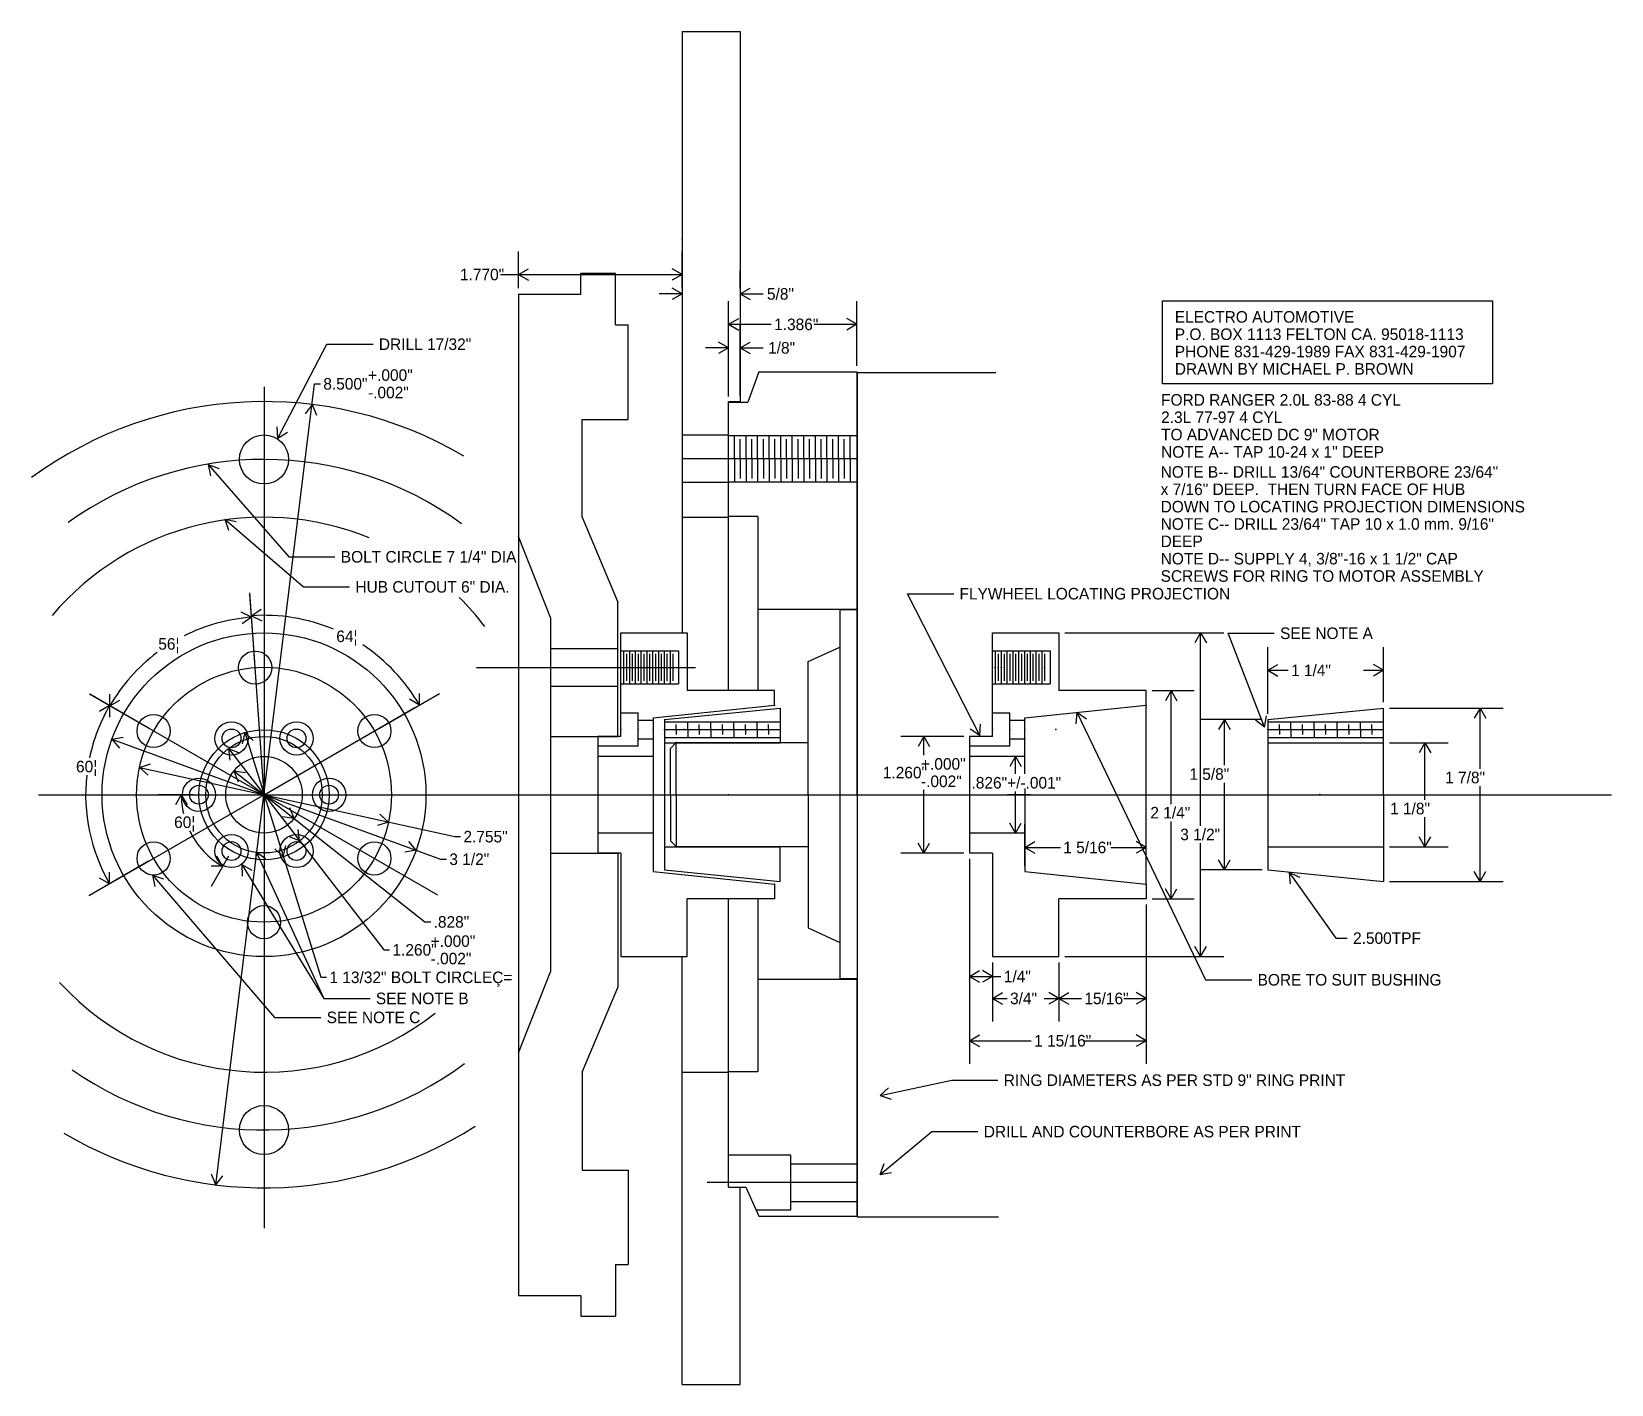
# Model space of a CAD drawing. Extents: x 2.1 to 19.2, y 1.1 to 15.7.
import ezdxf

# ---------------------------------------------------------------- set-up
doc = ezdxf.new("R2010")
doc.units = 0

msp = doc.modelspace()

# ---------------------------------------------------------------- linework, layer by layer
at = {"layer": 'ADV9', "color": 7, "linetype": 'CONTINUOUS'}
for p, q in [((11.05695, 7.460319), (11.05695, 12.025319)), ((11.05695, 12.025319), (12.555082, 12.025319)), ((11.05695, 12.025319), (11.05695, 7.460319)), ((11.05695, 9.460314), (10.870273, 9.460314)), ((10.870273, 9.460314), (10.870273, 5.469839)), ((10.528273, 8.900319), (10.870273, 9.054797)), ((10.528273, 7.460319), (10.528273, 8.900319)), ((9.040273, 7.960249), (9.100261, 8.024028)), ((9.040273, 7.460319), (9.040273, 7.960249)), ((9.100261, 8.024028), (10.528273, 8.024028)), ((9.100261, 7.461528), (9.100261, 8.024028)), ((9.040273, 7.460319), (9.040273, 6.960319)), ((9.100261, 7.461528), (9.100261, 6.899028)), ((10.528273, 7.460319), (10.528273, 6.020319)), ((11.05695, 7.460319), (11.05695, 2.895319)), ((9.100261, 6.899028), (9.040273, 6.960319)), ((9.100261, 6.899028), (10.528273, 6.899028)), ((10.528273, 6.020319), (10.870273, 5.864371)), ((11.05695, 5.469839), (10.870273, 5.469839)), ((11.05695, 2.895319), (12.586857, 2.895319))]:
    msp.add_line(p, q, dxfattribs=at)
at = {"layer": 'ADV9', "color": 7}
for p in [(9.100261, 8.024028), (9.040273, 7.460319), (9.040273, 7.460319), (9.040273, 7.460319), (9.100261, 7.461528), (10.528273, 7.460319), (10.528273, 7.460319), (10.528273, 7.460319), (10.870273, 7.460319), (10.870273, 7.460319), (11.05695, 7.460319), (11.05695, 7.460319), (11.05695, 7.460319), (9.100261, 6.899028)]:
    msp.add_point(p, dxfattribs=at)
at = {"layer": 'BUSHING', "color": 7, "linetype": 'CONTINUOUS'}
for p, q in [((8.977273, 8.272819), (10.227273, 8.397819)), ((8.977273, 8.272819), (8.977273, 7.460319)), ((8.977273, 8.249377), (10.227273, 8.249377)), ((9.101132, 8.164347), (9.101132, 8.219047)), ((9.226132, 8.164347), (9.226132, 8.250733)), ((9.351132, 8.164347), (9.351132, 8.219047)), ((9.476132, 8.164347), (9.476132, 8.250733)), ((9.601132, 8.164347), (9.601132, 8.219047)), ((9.726132, 8.164347), (9.726132, 8.250733)), ((9.851132, 8.164347), (9.851132, 8.219047)), ((9.976132, 8.164347), (9.976132, 8.250733)), ((10.101132, 8.164347), (10.101132, 8.219047)), ((8.976132, 8.164347), (10.227273, 8.164347)), ((8.977273, 8.077477), (10.227273, 8.077477)), ((9.101132, 8.164347), (9.101132, 8.109647)), ((9.226132, 8.164347), (9.226132, 8.07796)), ((9.351132, 8.164347), (9.351132, 8.109647)), ((9.476132, 8.164347), (9.476132, 8.07796)), ((9.601132, 8.164347), (9.601132, 8.109647)), ((9.726132, 8.164347), (9.726132, 8.07796)), ((9.851132, 8.164347), (9.851132, 8.109647)), ((9.976132, 8.164347), (9.976132, 8.07796)), ((10.101132, 8.164347), (10.101132, 8.109647)), ((8.977273, 8.02281), (10.227273, 8.02281)), ((8.977273, 7.460319), (8.977273, 6.647819)), ((8.979779, 6.897828), (10.227273, 6.897828)), ((8.977273, 6.647819), (10.227273, 6.522819))]:
    msp.add_line(p, q, dxfattribs=at)
at = {"layer": 'BUSHING', "color": 7}
for p in [(8.976132, 8.164347), (9.101132, 8.164347), (9.226132, 8.164347), (9.226132, 8.164347), (9.351132, 8.164347), (9.351132, 8.164347), (9.476132, 8.164347), (9.476132, 8.164347), (9.476132, 8.164347), (9.601132, 8.164347), (9.726132, 8.164347), (9.726132, 8.164347), (9.851132, 8.164347), (9.976132, 8.164347), (9.976132, 8.164347), (10.101132, 8.164347), (10.102593, 8.163427), (10.102593, 8.163427), (10.102601, 8.163427), (10.102601, 8.163427), (8.977273, 7.460319), (8.977273, 7.460319), (8.977273, 7.460319)]:
    msp.add_point(p, dxfattribs=at)
at = {"layer": 'CENTERLINE', "color": 7, "linetype": 'CONTINUOUS'}
for p, q in [((10.227273, 8.397819), (10.227273, 8.02281)), ((2.209616, 7.460319), (19.209618, 7.460319)), ((10.227273, 6.522819), (10.227273, 6.897828))]:
    msp.add_line(p, q, dxfattribs=at)
at = {"layer": 'DIMENSIONS', "color": 7, "linetype": 'CONTINUOUS'}
for p, q in [((7.397116, 12.935317), (7.397116, 13.334438)), ((9.167115, 12.935317), (9.167115, 13.334438)), ((7.203039, 13.084438), (9.167115, 13.084438)), ((7.397116, 13.084438), (7.505369, 13.146938)), ((7.397116, 13.084438), (7.505369, 13.021938)), ((9.167115, 13.084438), (9.058862, 13.146938)), ((9.167115, 13.084438), (9.058862, 13.021938)), ((9.167115, 12.935317), (9.167115, 13.12494)), ((9.792115, 12.935317), (9.792115, 13.12494)), ((9.167115, 12.87494), (8.917115, 12.87494)), ((9.167115, 12.87494), (9.058862, 12.93744)), ((9.167115, 12.87494), (9.058862, 12.81244)), ((9.792115, 12.87494), (9.900368, 12.93744)), ((9.792115, 12.87494), (9.900368, 12.81244)), ((9.792115, 12.87494), (10.042115, 12.87494)), ((9.669079, 11.765299), (9.669079, 12.795911)), ((11.05495, 12.095337), (11.05495, 12.795911)), ((9.667079, 11.772819), (9.667079, 12.541551)), ((9.669079, 12.545911), (9.777332, 12.608411)), ((9.669079, 12.545911), (9.777332, 12.483411)), ((9.669079, 12.545911), (10.129345, 12.545911)), ((9.792115, 11.772819), (9.792115, 12.541551)), ((10.594684, 12.545911), (11.05495, 12.545911)), ((11.05495, 12.545911), (10.946697, 12.608411)), ((11.05495, 12.545911), (10.946697, 12.483411)), ((4.795862, 11.313254), (5.326217, 12.330533)), ((5.326217, 12.330533), (5.826217, 12.330533)), ((9.667079, 12.291551), (9.558826, 12.354051)), ((9.792115, 12.291551), (9.900368, 12.354051)), ((9.667079, 12.291551), (9.417079, 12.291551)), ((9.667079, 12.291551), (9.558826, 12.229051)), ((9.792115, 12.291551), (9.900368, 12.229051)), ((9.792115, 12.291551), (10.042115, 12.291551)), ((4.127718, 3.242179), (5.194182, 11.903163)), ((5.194182, 11.903163), (5.256682, 11.903163)), ((5.166513, 11.678461), (5.091252, 11.578658)), ((5.166513, 11.678461), (5.215315, 11.563381)), ((4.795862, 11.313254), (4.790486, 11.438139)), ((4.795862, 11.313254), (4.901327, 11.380352)), ((4.045197, 11.028644), (4.163462, 10.988168)), ((4.045197, 11.028644), (4.069276, 10.905985)), ((4.045197, 11.028644), (4.914388, 10.032504)), ((4.222986, 10.439092), (4.345794, 10.415782)), ((4.222986, 10.439092), (4.264203, 10.321082)), ((4.222986, 10.439092), (5.072423, 9.707234)), ((4.914388, 10.032504), (5.414388, 10.032504)), ((4.546666, 8.896811), (4.494383, 9.644491)), ((4.546666, 8.896811), (4.495541, 9.627932)), ((5.072423, 9.707234), (5.572423, 9.707234)), ((12.383162, 8.099789), (11.601306, 9.633586)), ((11.601306, 9.633586), (12.101306, 9.633586)), ((4.51298, 9.378541), (4.400631, 9.433338)), ((4.511822, 9.3951), (4.615452, 9.464999)), ((4.511822, 9.3951), (4.624171, 9.340303)), ((4.51298, 9.378541), (4.40935, 9.308642)), ((13.301402, 9.210319), (15.019946, 9.210319)), ((14.769946, 9.210319), (14.707446, 9.102065)), ((14.769946, 9.210319), (14.832446, 9.102065)), ((14.769946, 7.124456), (14.769946, 9.210319)), ((15.461635, 8.189399), (15.066547, 9.205867)), ((15.066547, 9.205867), (15.566547, 9.205867)), ((3.400039, 8.180319), (2.761251, 8.549122)), ((3.400039, 8.180319), (2.765324, 8.546771)), ((2.98183, 8.421771), (2.98183, 8.546771)), ((5.894192, 8.180319), (6.543282, 8.555071)), ((6.326776, 8.430071), (6.326776, 8.555071)), ((14.24556, 8.585319), (14.701785, 8.585319)), ((14.451785, 8.585319), (14.389285, 8.477065)), ((14.451785, 8.585319), (14.514285, 8.477065)), ((14.451785, 7.359766), (14.451785, 8.585319)), ((2.977758, 8.424122), (2.869505, 8.361622)), ((2.977758, 8.424122), (2.977758, 8.299122)), ((2.98183, 8.421771), (3.090083, 8.484271)), ((6.326776, 8.430071), (6.218523, 8.492571)), ((12.383162, 8.099789), (12.389681, 8.224619)), ((13.431831, 8.351854), (13.422441, 8.227208)), ((13.431831, 8.351854), (13.535084, 8.281399)), ((13.431831, 8.351854), (14.823214, 5.459735)), ((15.461635, 8.189399), (15.364162, 8.267655)), ((15.461635, 8.189399), (15.480671, 8.312941)), ((3.003294, 8.060609), (3.126418, 8.082184)), ((3.003294, 8.060609), (3.08354, 7.964768)), ((3.003294, 8.060609), (6.556398, 6.763088)), ((4.438551, 8.131668), (4.410981, 8.009747)), ((4.438551, 8.131668), (4.530353, 8.046831)), ((4.438551, 8.131668), (5.260366, 5.486327)), ((12.209349, 8.089787), (11.528705, 8.089787)), ((11.778705, 8.089787), (11.716205, 7.981534)), ((11.778705, 8.089787), (11.841205, 7.981534)), ((11.778705, 7.887819), (11.778705, 8.089787)), ((12.383162, 8.099789), (12.278316, 8.16785)), ((4.262108, 7.958986), (4.377735, 7.911495)), ((4.262108, 7.958986), (4.278793, 7.835105)), ((4.262108, 7.958986), (5.941614, 5.783668)), ((12.80756, 7.874319), (12.518994, 7.874319)), ((12.768994, 7.874319), (12.706494, 7.766066)), ((12.768994, 7.874319), (12.831494, 7.766066)), ((12.768994, 7.684574), (12.768994, 7.874319)), ((3.301682, 7.755806), (3.420822, 7.79363)), ((3.301682, 7.755806), (3.394009, 7.671539)), ((3.301682, 7.755806), (6.708784, 7.007531)), ((4.322301, 7.717012), (4.445985, 7.698928)), ((4.322301, 7.717012), (4.368482, 7.600855)), ((4.322301, 7.717012), (6.386694, 6.085577)), ((3.881616, 7.460319), (3.503382, 7.460318)), ((3.753382, 7.460318), (3.690882, 7.352065)), ((3.753382, 7.460318), (3.815882, 7.352065)), ((11.778705, 6.829787), (11.778705, 7.511602)), ((12.768994, 7.046319), (12.768994, 7.495977)), ((4.971931, 7.203626), (4.848246, 7.221711)), ((4.971931, 7.203626), (4.92575, 7.319783)), ((5.992549, 7.164832), (5.900223, 7.249099)), ((14.451785, 6.335319), (14.451785, 7.172092)), ((5.032123, 6.961652), (4.916496, 7.009143)), ((5.032123, 6.961652), (5.015438, 7.085534)), ((5.992549, 7.164832), (5.873409, 7.127009)), ((6.708784, 7.007531), (6.771284, 7.007531)), ((12.80756, 7.046319), (12.518994, 7.046319)), ((12.768994, 7.046319), (12.706494, 7.154572)), ((12.768994, 7.046319), (12.831494, 7.154572)), ((12.87006, 6.691619), (12.87006, 7.140905)), ((14.18306, 6.554069), (14.18306, 7.140905)), ((4.562502, 6.842885), (4.551104, 6.718406)), ((4.562502, 6.842885), (4.664605, 6.770774)), ((4.562502, 6.842885), (5.293598, 5.258335)), ((4.85568, 6.78897), (4.763878, 6.873807)), ((4.85568, 6.78897), (4.88325, 6.910892)), ((6.290938, 6.860029), (6.167813, 6.838454)), ((6.290938, 6.860029), (6.210691, 6.95587)), ((12.209349, 6.829787), (11.528705, 6.829787)), ((11.778705, 6.829787), (11.716205, 6.93804)), ((11.778705, 6.829787), (11.841205, 6.93804)), ((12.87006, 6.890905), (12.978313, 6.953405)), ((12.87006, 6.890905), (12.978313, 6.828405)), ((12.87006, 6.890905), (13.254092, 6.890905)), ((13.799028, 6.890905), (14.18306, 6.890905)), ((14.18306, 6.890905), (14.074807, 6.953405)), ((14.18306, 6.890905), (14.074807, 6.828405)), ((14.769946, 5.710319), (14.769946, 6.936783)), ((3.400039, 6.740319), (2.761253, 6.371515)), ((4.264366, 6.797376), (4.07525, 6.469816)), ((4.20025, 6.686323), (4.07525, 6.686323)), ((4.20025, 6.686323), (4.137749, 6.794576)), ((4.407421, 6.706089), (4.517243, 6.646389)), ((4.407421, 6.706089), (4.41063, 6.581131)), ((4.407421, 6.706089), (5.293598, 5.258335)), ((6.556398, 6.763088), (6.618898, 6.763088)), ((12.271849, 6.767287), (12.271849, 5.245758)), ((12.271849, 6.767287), (12.271849, 4.551171)), ((2.977759, 6.496515), (2.869506, 6.559015)), ((2.977759, 6.496515), (2.977759, 6.621515)), ((3.443704, 6.592093), (3.561594, 6.550535)), ((3.443704, 6.592093), (3.466659, 6.469219)), ((3.443704, 6.592093), (4.761892, 5.053141)), ((14.24556, 6.335319), (14.701785, 6.335319)), ((14.451785, 6.335319), (14.389285, 6.443572)), ((14.451785, 6.335319), (14.514285, 6.443572)), ((14.18306, 6.272819), (14.18306, 5.008582)), ((14.18306, 6.272819), (14.18306, 4.551171)), ((6.386694, 6.085577), (6.449194, 6.085577)), ((14.769946, 5.710319), (14.707446, 5.818572)), ((14.769946, 5.710319), (14.832446, 5.818572)), ((5.941614, 5.783668), (6.004114, 5.783668)), ((12.520102, 5.647819), (12.520102, 5.245758)), ((12.520102, 5.647819), (12.520102, 5.008582)), ((13.238902, 5.647819), (13.238902, 5.008582)), ((13.238902, 5.647819), (13.238902, 5.008582)), ((13.301402, 5.710319), (15.019946, 5.710319)), ((5.260366, 5.486327), (5.322866, 5.486327)), ((12.271849, 5.495758), (12.380102, 5.558258)), ((12.271849, 5.495758), (12.380102, 5.433258)), ((12.271849, 5.495758), (12.61232, 5.495758)), ((12.520102, 5.495758), (12.411848, 5.558258)), ((12.520102, 5.495758), (12.411848, 5.433258)), ((12.520102, 5.258582), (12.628355, 5.321082)), ((13.238902, 5.258582), (13.130649, 5.321082)), ((13.238902, 5.258582), (13.347155, 5.321082)), ((14.18306, 5.258582), (14.074807, 5.321082)), ((14.823214, 5.459735), (15.323214, 5.459735)), ((5.293598, 5.258335), (5.793598, 5.258335)), ((5.293598, 5.258335), (5.793598, 5.258335)), ((12.520102, 5.258582), (12.628355, 5.196082)), ((12.520102, 5.258582), (12.679023, 5.258582)), ((13.079981, 5.258582), (13.238902, 5.258582)), ((13.238902, 5.258582), (13.130649, 5.196082)), ((13.238902, 5.258582), (13.347155, 5.196082)), ((13.238902, 5.258582), (13.482263, 5.258582)), ((13.939699, 5.258582), (14.18306, 5.258582)), ((14.18306, 5.258582), (14.074807, 5.196082)), ((4.761892, 5.053141), (5.261892, 5.053141)), ((12.271849, 4.801171), (12.380102, 4.863671)), ((12.271849, 4.801171), (12.380102, 4.738671)), ((12.271849, 4.801171), (12.939361, 4.801171)), ((13.515547, 4.801171), (14.18306, 4.801171)), ((14.18306, 4.801171), (14.074807, 4.863671)), ((14.18306, 4.801171), (14.074807, 4.738671)), ((11.305436, 4.207384), (12.079943, 4.374208)), ((11.305436, 4.207384), (11.398102, 4.291277)), ((12.079943, 4.374208), (12.579943, 4.374208)), ((11.305436, 4.207384), (11.424423, 4.169079)), ((11.305436, 3.354723), (11.863801, 3.818126)), ((11.863801, 3.818126), (12.363801, 3.818126)), ((11.305436, 3.354723), (11.348823, 3.471952)), ((4.127718, 3.242179), (4.078916, 3.357259)), ((4.127718, 3.242179), (4.202979, 3.341982)), ((11.305436, 3.354723), (11.428653, 3.375764))]:
    msp.add_line(p, q, dxfattribs=at)
for centre, radius in [((4.295615, 8.069135), 0.1797), ((4.998615, 8.069136), 0.1797), ((4.295615, 8.069135), 0.10155), ((4.998615, 8.069136), 0.10155), ((3.944116, 7.460319), 0.1797), ((3.944116, 7.460319), 0.10155), ((5.350116, 7.460319), 0.1797), ((5.350116, 7.460319), 0.10155), ((4.295616, 6.851503), 0.1797), ((4.998616, 6.851503), 0.1797), ((4.295616, 6.851503), 0.10155), ((4.998616, 6.851503), 0.10155)]:
    msp.add_circle(centre, radius, dxfattribs=at)
for centre, radius, start, end in [((4.647116, 7.46032), 1.939504, 67.252114, 94.000016), ((4.647116, 7.46032), 1.922905, 94.000016, 116.709646), ((4.647116, 7.46032), 1.939504, 29.999973, 56.567321), ((4.647116, 7.46032), 1.922905, 126.952507, 150.000047), ((4.647116, 7.46032), 1.927607, 150.000047, 168.055941), ((4.647116, 7.46032), 1.927607, 173.716238, 210.000044), ((4.647116, 7.460319), 0.893733, 180.000039, 193.143914), ((4.647116, 7.460319), 0.893733, 205.956881, 240.000043)]:
    msp.add_arc(centre, radius, start, end, dxfattribs=at)
at = {"layer": 'HUB', "color": 7, "linetype": 'CONTINUOUS'}
for p, q in [((14.358111, 12.801083), (17.924563, 12.801083)), ((14.358111, 11.901098), (14.358111, 12.801083)), ((17.924563, 12.801083), (17.924563, 11.901098)), ((4.647116, 11.868985), (4.647116, 2.772692)), ((17.924563, 11.901098), (14.358111, 11.901098)), ((4.647116, 7.460319), (4.515486, 9.342713)), ((8.502316, 9.210319), (9.221115, 9.210319)), ((8.502316, 8.089787), (8.502316, 9.210319)), ((9.221115, 9.210319), (9.221115, 8.585319)), ((12.520102, 9.210319), (13.238902, 9.210319)), ((12.520102, 8.089787), (12.520102, 9.210319)), ((13.238902, 9.210319), (13.238902, 8.585319)), ((15.497419, 8.33532), (15.497419, 9.055093)), ((16.747419, 8.460319), (16.747419, 9.055093)), ((8.502316, 9.016787), (9.127316, 9.016787)), ((8.533316, 9.016787), (8.533316, 8.657787)), ((8.564816, 8.984239), (8.564816, 8.690335)), ((8.596066, 9.016787), (8.596066, 8.657787)), ((8.627316, 8.984239), (8.627316, 8.690335)), ((8.658815, 9.016787), (8.658815, 8.657787)), ((8.689816, 8.984239), (8.689816, 8.690335)), ((8.721565, 9.016787), (8.721565, 8.657787)), ((8.752316, 8.984239), (8.752316, 8.690335)), ((8.784315, 9.016787), (8.784315, 8.657787)), ((8.814816, 8.984239), (8.814816, 8.690335)), ((8.847065, 9.016787), (8.847065, 8.657787)), ((8.877316, 8.984239), (8.877316, 8.690335)), ((8.909815, 9.016787), (8.909815, 8.657787)), ((8.939816, 8.984239), (8.939816, 8.690335)), ((8.972565, 9.016787), (8.972565, 8.657787)), ((9.002316, 8.984239), (9.002316, 8.690335)), ((9.035315, 9.016787), (9.035315, 8.657787)), ((9.064816, 8.984239), (9.064816, 8.690335)), ((9.127316, 9.016787), (9.127316, 8.657787)), ((12.520102, 9.016787), (13.145102, 9.016787)), ((12.551102, 9.016787), (12.551102, 8.657787)), ((12.582602, 8.984239), (12.582602, 8.690335)), ((12.613852, 9.016787), (12.613852, 8.657787)), ((12.645102, 8.984239), (12.645102, 8.690335)), ((12.676601, 9.016787), (12.676601, 8.657787)), ((12.707602, 8.984239), (12.707602, 8.690335)), ((12.739351, 9.016787), (12.739351, 8.657787)), ((12.770102, 8.984239), (12.770102, 8.690335)), ((12.802101, 9.016787), (12.802101, 8.657787)), ((12.832602, 8.984239), (12.832602, 8.690335)), ((12.864851, 9.016787), (12.864851, 8.657787)), ((12.895102, 8.984239), (12.895102, 8.690335)), ((12.927601, 9.016787), (12.927601, 8.657787)), ((12.957602, 8.984239), (12.957602, 8.690335)), ((12.990351, 9.016787), (12.990351, 8.657787)), ((13.020102, 8.984239), (13.020102, 8.690335)), ((13.053101, 9.016787), (13.053101, 8.657787)), ((13.082602, 8.984239), (13.082602, 8.690335)), ((13.145102, 9.016787), (13.145102, 8.657787)), ((15.497419, 8.805093), (15.605673, 8.867593)), ((15.497419, 8.805093), (15.605673, 8.742593)), ((15.497419, 8.805093), (15.715733, 8.805093)), ((16.529105, 8.805093), (16.747419, 8.805093)), ((16.747419, 8.805093), (16.639166, 8.867593)), ((16.747419, 8.805093), (16.639166, 8.742593)), ((8.502316, 8.657787), (9.127316, 8.657787)), ((10.165273, 8.585319), (9.221115, 8.585319)), ((10.165273, 8.429069), (10.165273, 8.585319)), ((12.520102, 8.657787), (13.145102, 8.657787)), ((14.18306, 8.585319), (13.238902, 8.585319)), ((14.18306, 8.429069), (14.18306, 8.585319)), ((4.647116, 7.460319), (2.89301, 8.473052)), ((4.647116, 7.460319), (6.27757, 8.401662)), ((8.852273, 8.291519), (10.165273, 8.429069)), ((12.87006, 8.291519), (14.18306, 8.429069)), ((14.18306, 6.491569), (14.18306, 8.429069)), ((15.497419, 8.27282), (16.747419, 8.397819)), ((16.747419, 7.460319), (16.747419, 8.397819)), ((16.809919, 8.397819), (18.040033, 8.397819)), ((17.790033, 8.397819), (17.727533, 8.289565)), ((17.790033, 8.397819), (17.852533, 8.289565)), ((17.790033, 7.74125), (17.790033, 8.397819)), ((8.502316, 8.344047), (8.689816, 8.344047)), ((8.689816, 7.984647), (8.689816, 8.344047)), ((8.689816, 8.266919), (8.852273, 8.266919)), ((8.852273, 8.291519), (8.852273, 6.629119)), ((12.520102, 8.344047), (12.707602, 8.344047)), ((12.707602, 7.984647), (12.707602, 8.344047)), ((12.707602, 8.266919), (12.87006, 8.266919)), ((12.87006, 7.687395), (12.87006, 8.291519)), ((15.434919, 8.27282), (14.776321, 8.27282)), ((15.026321, 8.27282), (14.963821, 8.164566)), ((15.026321, 8.27282), (15.088821, 8.164566)), ((15.026321, 7.778722), (15.026321, 8.27282)), ((15.497419, 8.27282), (15.497419, 7.460319)), ((15.497419, 8.249377), (16.747419, 8.249377)), ((15.621279, 8.164347), (15.621279, 8.219047)), ((15.746279, 8.164347), (15.746279, 8.250733)), ((15.871279, 8.164347), (15.871279, 8.219047)), ((15.996279, 8.164347), (15.996279, 8.250733)), ((16.121279, 8.164347), (16.121279, 8.219047)), ((16.246279, 8.164347), (16.246279, 8.250733)), ((16.371279, 8.164347), (16.371279, 8.219047)), ((16.496279, 8.164347), (16.496279, 8.250733)), ((16.621279, 8.164347), (16.621279, 8.219047)), ((8.254062, 8.089787), (8.254062, 6.829787)), ((8.502316, 8.089787), (8.254062, 8.089787)), ((8.689816, 8.063819), (8.852273, 8.063819)), ((12.271849, 8.089787), (12.271849, 6.829787)), ((12.520102, 8.089787), (12.271849, 8.089787)), ((12.707602, 8.063819), (12.87006, 8.063819)), ((15.496279, 8.164347), (16.747419, 8.164347)), ((15.497419, 8.077477), (16.747419, 8.077477)), ((15.621279, 8.164347), (15.621279, 8.109647)), ((15.746279, 8.164347), (15.746279, 8.077961)), ((15.871279, 8.164347), (15.871279, 8.109647)), ((15.996279, 8.164347), (15.996279, 8.077961)), ((16.121279, 8.164347), (16.121279, 8.109647)), ((16.246279, 8.164347), (16.246279, 8.077961)), ((16.371279, 8.164347), (16.371279, 8.109647)), ((16.496279, 8.164347), (16.496279, 8.077961)), ((16.621279, 8.164347), (16.621279, 8.109647)), ((8.689816, 7.984647), (8.254062, 7.984647)), ((8.852273, 7.874319), (8.254062, 7.874319)), ((12.707602, 7.984647), (12.271849, 7.984647)), ((12.87006, 7.874319), (12.271849, 7.874319)), ((15.497419, 8.02281), (16.747419, 8.02281)), ((16.809919, 8.02281), (17.444975, 8.02281)), ((17.194975, 8.02281), (17.132475, 7.914557)), ((17.194975, 8.02281), (17.257475, 7.914557)), ((17.194975, 7.405056), (17.194975, 8.02281)), ((12.87006, 7.527842), (12.87006, 6.629119)), ((15.026321, 6.647819), (15.026321, 7.590172)), ((17.790033, 6.522819), (17.790033, 7.552934)), ((4.647116, 7.460319), (2.752097, 6.36623)), ((4.647116, 7.460319), (6.521689, 6.378034)), ((12.93306, 7.460319), (12.68306, 7.460319)), ((15.497419, 7.460319), (15.497419, 6.647819)), ((15.497419, 7.460319), (16.747419, 7.460319)), ((16.747419, 7.460319), (16.747419, 6.522819)), ((17.194975, 6.897828), (17.194975, 7.21674)), ((8.852273, 7.046319), (8.254062, 7.046319)), ((12.87006, 7.046319), (12.271849, 7.046319)), ((17.194975, 6.897828), (17.132475, 7.006081)), ((17.194975, 6.897828), (17.257475, 7.006081)), ((8.502316, 6.829787), (8.254062, 6.829787)), ((8.502316, 6.829787), (8.502316, 5.710319)), ((12.520102, 6.829787), (12.271849, 6.829787)), ((12.520102, 6.829787), (12.520102, 5.710319)), ((15.499926, 6.897828), (16.747419, 6.897828)), ((16.809919, 6.897828), (17.444975, 6.897828)), ((15.026321, 6.647819), (14.963821, 6.756072)), ((15.026321, 6.647819), (15.088821, 6.756072)), ((8.852273, 6.629119), (10.165273, 6.491569)), ((10.165273, 6.491569), (10.165273, 6.335319)), ((12.87006, 6.629119), (14.18306, 6.491569)), ((14.18306, 6.491569), (14.18306, 6.335319)), ((15.434919, 6.647819), (14.776321, 6.647819)), ((15.497419, 6.647819), (16.747419, 6.522819)), ((15.727167, 6.619832), (15.840729, 6.567595)), ((15.727167, 6.619832), (15.73871, 6.495366)), ((15.727167, 6.619832), (16.22966, 5.910089)), ((16.809919, 6.522819), (18.040033, 6.522819)), ((17.790033, 6.522819), (17.727533, 6.631072)), ((17.790033, 6.522819), (17.852533, 6.631072)), ((10.165273, 6.335319), (9.221115, 6.335319)), ((9.221115, 5.710319), (9.221115, 6.335319)), ((14.18306, 6.335319), (13.238902, 6.335319)), ((13.238902, 5.710319), (13.238902, 6.335319)), ((16.22966, 5.910089), (16.35466, 5.910089)), ((8.502316, 5.710319), (9.221115, 5.710319)), ((12.520102, 5.710319), (13.238902, 5.710319))]:
    msp.add_line(p, q, dxfattribs=at)
for centre, radius in [((4.647116, 11.085319), 0.2656), ((4.647116, 7.460319), 1.75), ((4.551026, 8.834463), 0.1795), ((4.647116, 7.460319), 1.377499), ((3.454165, 8.149069), 0.1795), ((5.840065, 8.149069), 0.1795), ((4.647116, 7.460319), 0.703), ((4.647116, 7.460319), 0.63), ((4.647116, 7.460319), 0.414), ((3.454166, 6.771569), 0.1795), ((5.840066, 6.771569), 0.1795), ((4.647116, 6.082819), 0.1795), ((4.647116, 3.835319), 0.2656)]:
    msp.add_circle(centre, radius, dxfattribs=at)
for centre, radius, start, end in [((4.647116, 7.460322), 4.249996, 59.484743, 126.229894), ((4.647116, 7.460318), 3.625001, 53.932648, 125.758353), ((4.647115, 7.460316), 3.000002, 67.732601, 139.730164), ((4.646374, 7.459604), 3.001028, 37.320582, 45.277405), ((4.647115, 7.460317), 2.999999, 222.592504, 308.100683), ((4.647116, 7.460316), 3.624998, 235.09449, 306.691904), ((4.647116, 7.46032), 4.250001, 239.408708, 302.501801)]:
    msp.add_arc(centre, radius, start, end, dxfattribs=at)
at = {"layer": 'HUB', "color": 7}
for p in [(4.647116, 11.085319), (4.551026, 8.834463), (8.502316, 8.837287), (8.502316, 8.837287), (8.502316, 8.837287), (8.533316, 8.837287), (8.564816, 8.837287), (8.596066, 8.837287), (8.627316, 8.837287), (9.064816, 8.837287), (12.520102, 8.837287), (12.520102, 8.837287), (12.520102, 8.837287), (12.551102, 8.837287), (12.582602, 8.837287), (12.613852, 8.837287), (12.645102, 8.837287), (13.082602, 8.837287), (10.165273, 8.429069), (14.18306, 8.429069), (8.502316, 8.344047), (8.689816, 8.266919), (8.852273, 8.266919), (12.520102, 8.344047), (12.707602, 8.266919), (12.87006, 8.266919), (8.502316, 8.164347), (8.502316, 8.164347), (8.689816, 8.165369), (8.689816, 8.063819), (8.852273, 8.164347), (8.852273, 8.063819), (9.188671, 8.165369), (12.520102, 8.164347), (12.520102, 8.164347), (12.707602, 8.165369), (12.707602, 8.063819), (12.87006, 8.164347), (12.87006, 8.063819), (13.206457, 8.165369), (15.496279, 8.164347), (15.621279, 8.164347), (15.746279, 8.164347), (15.746279, 8.164347), (15.871279, 8.164347), (15.871279, 8.164347), (15.996279, 8.164347), (15.996279, 8.164347), (15.996279, 8.164347), (16.121279, 8.164347), (16.246279, 8.164347), (16.246279, 8.164347), (16.371279, 8.164347), (16.496279, 8.164347), (16.496279, 8.164347), (16.621279, 8.164347), (16.62274, 8.163427), (16.62274, 8.163427), (16.622747, 8.163427), (16.622747, 8.163427), (4.647116, 7.460319), (4.647116, 7.460319), (4.647116, 7.460319), (4.647116, 7.460319), (8.852273, 7.460319), (12.87006, 7.460319), (15.497419, 7.460319), (15.497419, 7.460319), (15.497419, 7.460319), (16.05991, 7.463772), (8.852273, 7.046319), (12.87006, 7.046319), (3.454166, 6.771569), (10.165273, 6.491569), (14.18306, 6.491569), (4.647116, 3.835319)]:
    msp.add_point(p, dxfattribs=at)
at = {"layer": 'PARTS', "color": 7, "linetype": 'CONTINUOUS'}
for p, q in [((8.071115, 13.097817), (8.446115, 13.097817)), ((8.071115, 12.872817), (8.071115, 13.097817)), ((8.446115, 12.540318), (8.446115, 13.097817)), ((7.397116, 12.872817), (8.071115, 12.872817)), ((7.397116, 12.872817), (7.397116, 2.047819)), ((8.446115, 12.540318), (8.581116, 12.540318)), ((8.581116, 11.517817), (8.581116, 12.540318)), ((8.086116, 11.517817), (8.581116, 11.517817)), ((8.086116, 10.460319), (8.086116, 11.517817)), ((8.086116, 10.460319), (8.471115, 9.542817)), ((7.742034, 9.374785), (7.397116, 10.250318)), ((8.471115, 8.089787), (8.471115, 9.542817)), ((7.742034, 9.374785), (7.742034, 5.544788)), ((7.742034, 9.042287), (8.471115, 9.042287)), ((6.942435, 8.837287), (9.311644, 8.837287)), ((7.742034, 8.632287), (8.471115, 8.632287)), ((7.742034, 8.089787), (8.471115, 8.089787)), ((7.742034, 6.829787), (8.471115, 6.829787)), ((8.471115, 6.829787), (8.471115, 5.377819)), ((7.397116, 4.670319), (7.742034, 5.544788)), ((8.086116, 4.460319), (8.471115, 5.377819)), ((8.086116, 4.460319), (8.086116, 3.402819)), ((8.086116, 3.402819), (8.581116, 3.402819)), ((8.581116, 3.402819), (8.581116, 2.380319)), ((8.446115, 2.380319), (8.581116, 2.380319)), ((8.446115, 2.380319), (8.446115, 1.822819)), ((7.397116, 2.047819), (8.071115, 2.047819)), ((8.071115, 2.047819), (8.071115, 1.822819)), ((8.071115, 1.822819), (8.446115, 1.822819))]:
    msp.add_line(p, q, dxfattribs=at)
at = {"layer": 'PARTS', "color": 7}
for p in [(7.742034, 8.837287), (7.397116, 7.460319), (7.742034, 7.459787), (8.086116, 4.460319)]:
    msp.add_point(p, dxfattribs=at)
at = {"layer": 'PLATE', "color": 7, "linetype": 'CONTINUOUS'}
for p, q in [((9.167115, 15.710319), (9.792115, 15.710319)), ((9.167115, 15.710319), (9.167115, 9.210319)), ((9.792115, 15.710319), (9.792115, 11.710319)), ((9.667079, 11.710317), (9.792115, 11.710317)), ((9.667079, 8.585319), (9.667079, 11.710317)), ((9.172257, 11.350917), (9.667079, 11.350917)), ((9.666551, 10.835317), (9.167115, 10.835317)), ((9.167115, 10.460317), (9.667079, 10.460317)), ((9.666592, 4.460319), (9.666592, 6.335319)), ((9.167115, 1.085319), (9.167115, 5.710319)), ((9.167115, 4.460319), (9.666592, 4.460319)), ((9.667079, 3.218027), (9.666592, 4.460319)), ((9.667079, 3.218027), (9.792115, 3.218027)), ((9.792115, 1.085319), (9.792115, 3.218027)), ((9.167115, 1.085319), (9.792115, 1.085319))]:
    msp.add_line(p, q, dxfattribs=at)
at = {"layer": 'PLATE', "color": 7}
msp.add_point((9.167115, 13.464591), dxfattribs=at)
at = {"layer": 'RING', "color": 7, "linetype": 'CONTINUOUS'}
for p, q in [((9.993593, 12.032837), (9.875076, 11.702799)), ((9.993593, 12.032837), (11.05495, 12.032837)), ((11.05495, 12.032837), (11.05495, 9.467839)), ((9.669079, 11.702799), (9.875076, 11.702799)), ((9.669079, 8.585319), (9.669079, 11.702799)), ((9.668661, 11.342837), (11.05495, 11.342837)), ((9.731577, 11.092194), (9.731577, 11.342772)), ((9.794068, 11.092194), (9.794068, 11.303195)), ((9.856558, 11.092194), (9.856558, 11.342772)), ((9.91905, 11.092194), (9.91905, 11.303195)), ((9.981543, 11.092194), (9.981543, 11.342772)), ((10.044033, 11.092194), (10.044033, 11.303195)), ((10.106524, 11.092194), (10.106524, 11.342772)), ((10.169016, 11.092194), (10.169016, 11.303195)), ((10.231508, 11.092194), (10.231508, 11.342772)), ((10.293999, 11.092194), (10.293999, 11.303195)), ((10.356489, 11.092194), (10.356489, 11.342772)), ((10.418982, 11.092194), (10.418982, 11.303195)), ((10.481474, 11.092194), (10.481474, 11.342772)), ((10.543965, 11.092194), (10.543965, 11.303195)), ((10.606455, 11.092194), (10.606455, 11.342772)), ((10.668947, 11.092194), (10.668947, 11.303195)), ((10.73144, 11.092194), (10.73144, 11.342772)), ((10.79393, 11.092194), (10.79393, 11.303195)), ((10.856421, 11.092194), (10.856421, 11.342772)), ((10.918913, 11.092194), (10.918913, 11.303195)), ((10.981405, 11.092194), (10.981405, 11.342772)), ((11.05495, 11.092837), (9.174257, 11.092837)), ((9.731577, 11.092194), (9.731577, 10.850329)), ((9.794068, 11.091136), (9.794068, 10.880135)), ((9.856558, 11.092194), (9.856558, 10.850329)), ((9.91905, 11.091136), (9.91905, 10.880135)), ((9.981543, 11.092194), (9.981543, 10.850329)), ((10.044033, 11.091136), (10.044033, 10.880135)), ((10.106524, 11.092194), (10.106524, 10.850329)), ((10.169016, 11.091136), (10.169016, 10.880135)), ((10.231508, 11.092194), (10.231508, 10.850329)), ((10.293999, 11.091136), (10.293999, 10.880135)), ((10.356489, 11.092194), (10.356489, 10.850329)), ((10.418982, 11.091136), (10.418982, 10.880135)), ((10.481474, 11.092194), (10.481474, 10.850329)), ((10.543965, 11.091136), (10.543965, 10.880135)), ((10.606455, 11.092194), (10.606455, 10.850329)), ((10.668947, 11.091136), (10.668947, 10.880135)), ((10.73144, 11.092194), (10.73144, 10.850329)), ((10.79393, 11.091136), (10.79393, 10.880135)), ((10.856421, 11.092194), (10.856421, 10.850329)), ((10.918913, 11.091136), (10.918913, 10.880135)), ((10.981405, 11.092194), (10.981405, 10.850329)), ((9.668551, 10.842837), (11.05495, 10.842837)), ((9.983687, 10.467837), (9.669079, 10.467837)), ((9.983687, 10.467837), (9.983687, 8.585319)), ((9.983687, 9.467839), (11.05495, 9.467839)), ((9.669079, 3.217839), (9.669079, 6.335319)), ((9.983687, 6.335319), (9.983687, 4.467839)), ((9.983687, 5.467839), (11.05495, 5.467839)), ((11.05495, 5.467839), (11.05495, 2.902838)), ((9.669079, 4.467839), (9.983687, 4.467839)), ((10.34095, 3.564846), (9.669079, 3.564846)), ((10.34095, 2.970846), (10.34095, 3.564846)), ((10.34095, 3.470837), (11.05495, 3.470837)), ((11.05495, 3.267839), (9.437376, 3.267839)), ((9.669079, 3.217839), (9.854998, 3.217839)), ((9.854998, 3.217839), (9.994738, 2.902838)), ((9.96595, 2.970846), (10.34095, 2.970846)), ((9.994738, 2.902838), (11.05495, 2.902838)), ((10.339941, 3.062298), (11.058014, 3.062298))]:
    msp.add_line(p, q, dxfattribs=at)
at = {"layer": 'RING', "color": 7}
for p in [(9.668661, 11.342837), (9.669079, 11.092837), (9.669079, 11.092837), (9.669079, 11.092837), (9.731577, 11.092194), (9.731577, 11.092194), (9.794068, 11.092194), (9.794068, 11.091136), (9.856558, 11.092194), (9.856558, 11.092194), (9.856558, 11.092194), (9.91905, 11.092194), (9.91905, 11.092194), (9.91905, 11.091136), (9.981543, 11.092194), (9.981543, 11.092194), (9.981543, 11.092194), (10.044033, 11.092194), (10.044033, 11.092194), (10.044033, 11.091136), (10.106524, 11.092194), (10.106524, 11.092194), (10.106524, 11.092194), (10.169016, 11.092194), (10.169016, 11.092194), (10.169016, 11.091136), (10.231508, 11.092194), (10.231508, 11.092194), (10.231508, 11.092194), (10.293999, 11.092194), (10.293999, 11.092194), (10.293999, 11.091136), (10.356489, 11.092194), (10.356489, 11.092194), (10.356489, 11.092194), (10.418982, 11.092194), (10.418982, 11.092194), (10.418982, 11.091136), (10.481474, 11.092194), (10.481474, 11.092194), (10.481474, 11.092194), (10.543965, 11.092194), (10.543965, 11.092194), (10.543965, 11.091136), (10.606455, 11.092194), (10.606455, 11.092194), (10.606455, 11.092194), (10.668947, 11.092194), (10.668947, 11.092194), (10.668947, 11.091136), (10.73144, 11.092194), (10.73144, 11.092194), (10.73144, 11.092194), (10.79393, 11.092194), (10.79393, 11.092194), (10.79393, 11.091136), (10.856421, 11.092194), (10.856421, 11.092194), (10.856421, 11.092194), (10.918913, 11.092194), (10.918913, 11.092194), (10.918913, 11.091136), (10.981405, 11.092194), (10.981405, 11.092194), (10.981405, 11.092194), (9.668551, 10.842837), (9.669079, 7.460319), (9.669079, 7.460319), (11.05695, 5.469839), (9.669079, 3.267839), (9.669079, 3.267839), (9.669079, 3.267839), (9.669079, 3.267839)]:
    msp.add_point(p, dxfattribs=at)

# ---------------------------------------------------------------- texts
at = {"layer": 'DIMENSIONS', "color": 7}
for s, p in [('1.770"', (6.765084, 13.021642)), ('5/8"', (10.082944, 12.811915)), ('1.386"', (10.160596, 12.482938)), ('DRILL 17/32"', (5.888717, 12.268033)), ('1/8"', (10.095258, 12.228642)), ('8.500"', (5.287932, 11.840114)), ('+.000"', (5.771684, 11.934413)), ('-.002"', (5.771684, 11.745816)), ('FORD RANGER 2.0L 83-88 4 CYL', (14.342862, 11.666123)), ('2.3L 77-97 4 CYL', (14.342862, 11.478622)), ('TO ADVANCED DC 9" MOTOR', (14.342862, 11.291123)), ('NOTE A-- TAP 10-24 x 1" DEEP', (14.342862, 11.103623)), ('NOTE B-- DRILL 13/64" COUNTERBORE 23/64"', (14.337748, 10.887201)), ('x 7/16" DEEP.  THEN TURN FACE OF HUB', (14.337748, 10.699702)), ('DOWN TO LOCATING PROJECTION DIMENSIONS', (14.337748, 10.512202)), ('NOTE C-- DRILL 23/64" TAP 10 x 1.0 mm. 9/16"', (14.337748, 10.324702)), ('DEEP', (14.337748, 10.137202)), ('BOLT CIRCLE 7 1/4" DIA.', (5.476888, 9.970004)), ('NOTE D-- SUPPLY 4, 3/8"-16 x 1 1/2" CAP ', (14.337748, 9.949702)), ('HUB CUTOUT 6" DIA.', (5.634923, 9.644735)), ('SCREWS FOR RING TO MOTOR ASSEMBLY', (14.337748, 9.762202)), ('FLYWHEEL LOCATING PROJECTION', (12.163806, 9.571086)), ('64¦', (5.428327, 9.110152)), ('SEE NOTE A', (15.629048, 9.143367)), ('56¦', (3.504682, 9.028229)), ('+.000"', (11.74776, 7.73096)), ('60¦', (2.615224, 7.702551)), ('1.260"', (11.334997, 7.636899)), ('-.002"', (11.74776, 7.542838)), ('.826"+/-.001"', (12.293604, 7.527227)), ('60¦', (3.675687, 7.100387)), ('2 1/4"', (14.226597, 7.203342)), ('2.755"', (6.802534, 6.944725)), ('3 1/2"', (14.549767, 6.968032)), ('3 1/2"', (6.650149, 6.700501)), ('1 5/16"', (13.285342, 6.828098)), ('.828"', (6.480444, 6.022669)), ('1.260"', (6.035364, 5.720856)), ('+.000"', (6.448126, 5.814918)), ('-.002"', (6.448126, 5.626795)), ('1 13/32" BOLT CIRCLEÇ=', (5.354116, 5.42374)), ('1/4"', (12.64357, 5.433186)), ('BORE TO SUIT BUSHING', (15.385713, 5.397236)), ('SEE NOTE B', (5.856098, 5.195835)), ('3/4"', (12.710273, 5.196009)), ('15/16"', (13.513513, 5.195776)), ('SEE NOTE C', (5.324392, 4.990641)), ('1 15/16"', (12.970611, 4.738365)), ('RING DIAMETERS AS PER STD 9" RING PRINT', (12.642443, 4.311708)), ('DRILL AND COUNTERBORE AS PER PRINT', (12.426301, 3.755626))]:
    msp.add_text(s, height=0.125, dxfattribs=at).set_placement(p)
at = {"layer": 'HUB', "color": 7}
for s, p in [('ELECTRO AUTOMOTIVE', (14.490859, 12.563587)), ('P.O. BOX 1113 FELTON CA. 95018-1113', (14.490859, 12.376087)), ('PHONE 831-429-1989 FAX 831-429-1907', (14.490859, 12.188586)), ('DRAWN BY MICHAEL P. BROWN', (14.490859, 12.001087)), ('1 1/4"', (15.746984, 8.742521)), ('1 5/8"', (14.648173, 7.621422)), ('1 7/8"', (17.412585, 7.584183)), ('1 1/8"', (16.817526, 7.24799)), ('2.500TPF', (16.417161, 5.84759))]:
    msp.add_text(s, height=0.125, dxfattribs=at).set_placement(p)

doc.saveas('drawing.dxf')
